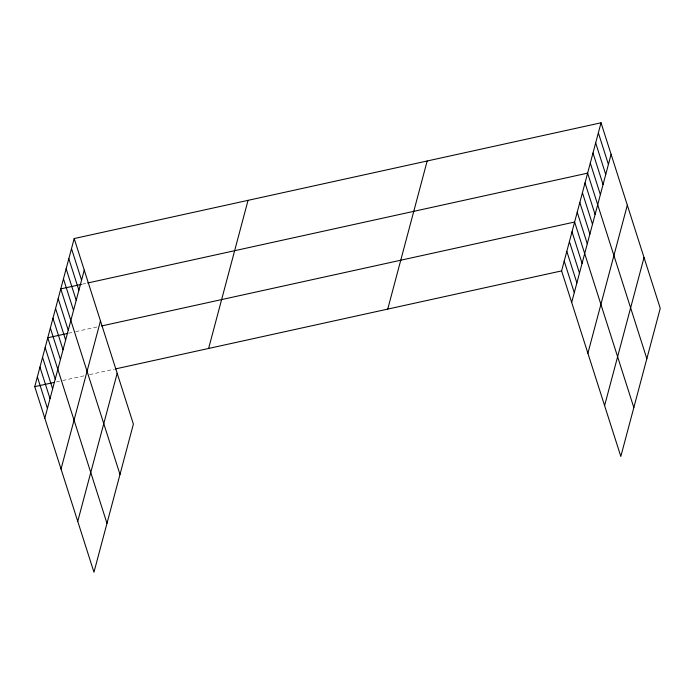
<?xml version="1.0" encoding="UTF-8"?>
<svg xmlns="http://www.w3.org/2000/svg" width="695" height="695" viewBox="0 0 695 695"><rect width="100%" height="100%" fill="white"/><g stroke="black" fill="none" stroke-linecap="round" stroke-linejoin="round"><path stroke-width="0.52" stroke-dasharray="3.48 2.61" d="M82.505 284.133L85.607 283.456M68.457 333.235L72.601 332.332M75.703 331.645L97.439 326.867M56.486 381.885L59.588 381.208M62.689 380.521L84.425 375.743M89.603 374.605L114.44 369.149"/><path stroke-width="1.04" d="M74.183 238.55L133.397 424.106L93.964 572.211L34.75 386.663L74.183 238.55L601.036 122.789L660.25 308.337L620.817 456.45L561.603 270.894L601.036 122.789M44.819 418.208L84.251 270.103M61.038 469.029L100.471 320.925M77.744 521.389L117.177 373.285M208.613 348.456L248.037 200.351M387.74 309.101L427.173 160.988M571.672 302.447L611.105 154.333M587.892 353.269L627.324 205.155M604.598 405.628L644.03 257.515M81.471 284.359L60.769 288.911L119.992 474.459M87.683 282.995L587.622 173.142L646.845 358.698M67.424 333.461L47.764 337.787L106.978 523.335M101.574 325.964L574.617 222.018L633.831 407.574M34.75 386.663L54.41 382.337M115.474 368.923L561.603 270.894M598.352 132.858L608.42 164.411M595.667 142.927L605.736 174.48M592.991 153.004L603.06 184.549M590.307 163.073L600.376 194.626M585.025 182.915L595.094 214.468M582.419 192.697L592.488 224.242M579.821 202.471L589.89 234.015M577.215 212.244L587.284 243.797M572.011 231.791L582.08 263.344M569.414 241.573L579.482 273.118M566.807 251.347L576.876 282.891M564.21 261.12L574.279 292.673M71.498 248.628L81.567 280.172M68.814 258.696L78.882 290.249M66.138 268.765L76.207 300.318M63.454 278.834L73.522 310.387M58.171 298.685L68.24 330.238M55.565 308.458L65.634 340.011M52.968 318.232L63.037 349.785M50.361 328.014L60.43 359.558M45.158 347.561L55.226 379.114M42.56 357.334L52.629 388.887M39.954 367.108L50.023 398.661M37.356 376.89L47.425 408.434"/></g></svg>
